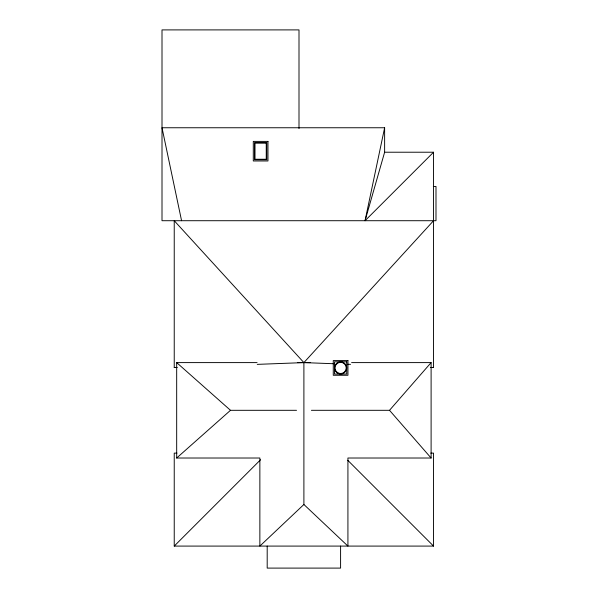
<?xml version="1.0" encoding="UTF-8"?>
<svg xmlns="http://www.w3.org/2000/svg" width="598" height="598" viewBox="0 0 598 598"><rect width="100%" height="100%" fill="white"/><g stroke="black" fill="none" stroke-linecap="round" stroke-linejoin="round"><path stroke-width="0.9" d="M365.049 220.714L384.626 152.221L433.55 152.221L365.049 220.714L384.626 127.755L162.006 127.755L181.575 220.714M311.401 410.31L389.515 410.31L431.106 362.605L351.594 362.605M257.088 362.605L176.679 362.605L176.679 458.016L259.861 458.016L259.861 546.086L303.896 504.495L303.896 362.605L433.55 220.714M176.986 453.12L174.235 453.12L174.235 546.086L260.601 459.713M176.679 458.016L230.499 410.31L296.526 410.31M333.744 363.734L303.896 362.605L174.235 220.714L174.235 367.501L177.03 367.396M257.252 364.369L303.896 362.605M433.326 186.464L435.994 186.464L435.994 220.714L162.006 220.714L162.006 29.9L299 29.9L299 128.577M297.468 362.605L310.317 362.605M174.235 367.501L176.986 367.501M430.799 367.501L433.55 367.501L433.55 152.221M430.799 453.12L433.55 453.12L433.55 546.086L174.235 546.086M431.106 362.605L431.106 458.016L347.924 458.016L347.924 546.086L303.896 504.495M347.737 364.257L350.533 364.369M430.754 367.396L433.55 367.501M176.679 362.605L230.499 410.31M347.842 460.37L433.55 546.086M389.515 410.31L431.106 458.016M384.626 127.755L384.626 152.221M340.591 546.086L340.591 568.1L267.194 568.1L267.194 546.086M267.964 141.397L253.29 141.397L253.29 160.967L267.964 160.967L267.964 141.397M266.745 142.616L254.509 142.616L254.509 159.741L266.745 159.741L266.745 142.616M266.252 143.109L255.002 143.109L255.002 159.255L266.252 159.255L266.252 143.109M347.939 360.587L333.265 360.587L333.265 375.267L347.939 375.267L347.939 360.587M346.72 361.812L334.484 361.812L334.484 374.042L346.72 374.042L346.72 361.812M337.788 372.793A5.621 5.621 0 0 0 346.227 367.927A5.621 5.621 0 0 0 337.788 363.053A5.621 5.621 0 0 0 337.788 372.793M337.541 373.219A6.115 6.115 0 0 0 346.72 367.927A6.115 6.115 0 0 0 337.541 362.627A6.115 6.115 0 0 0 337.541 373.219"/></g></svg>
